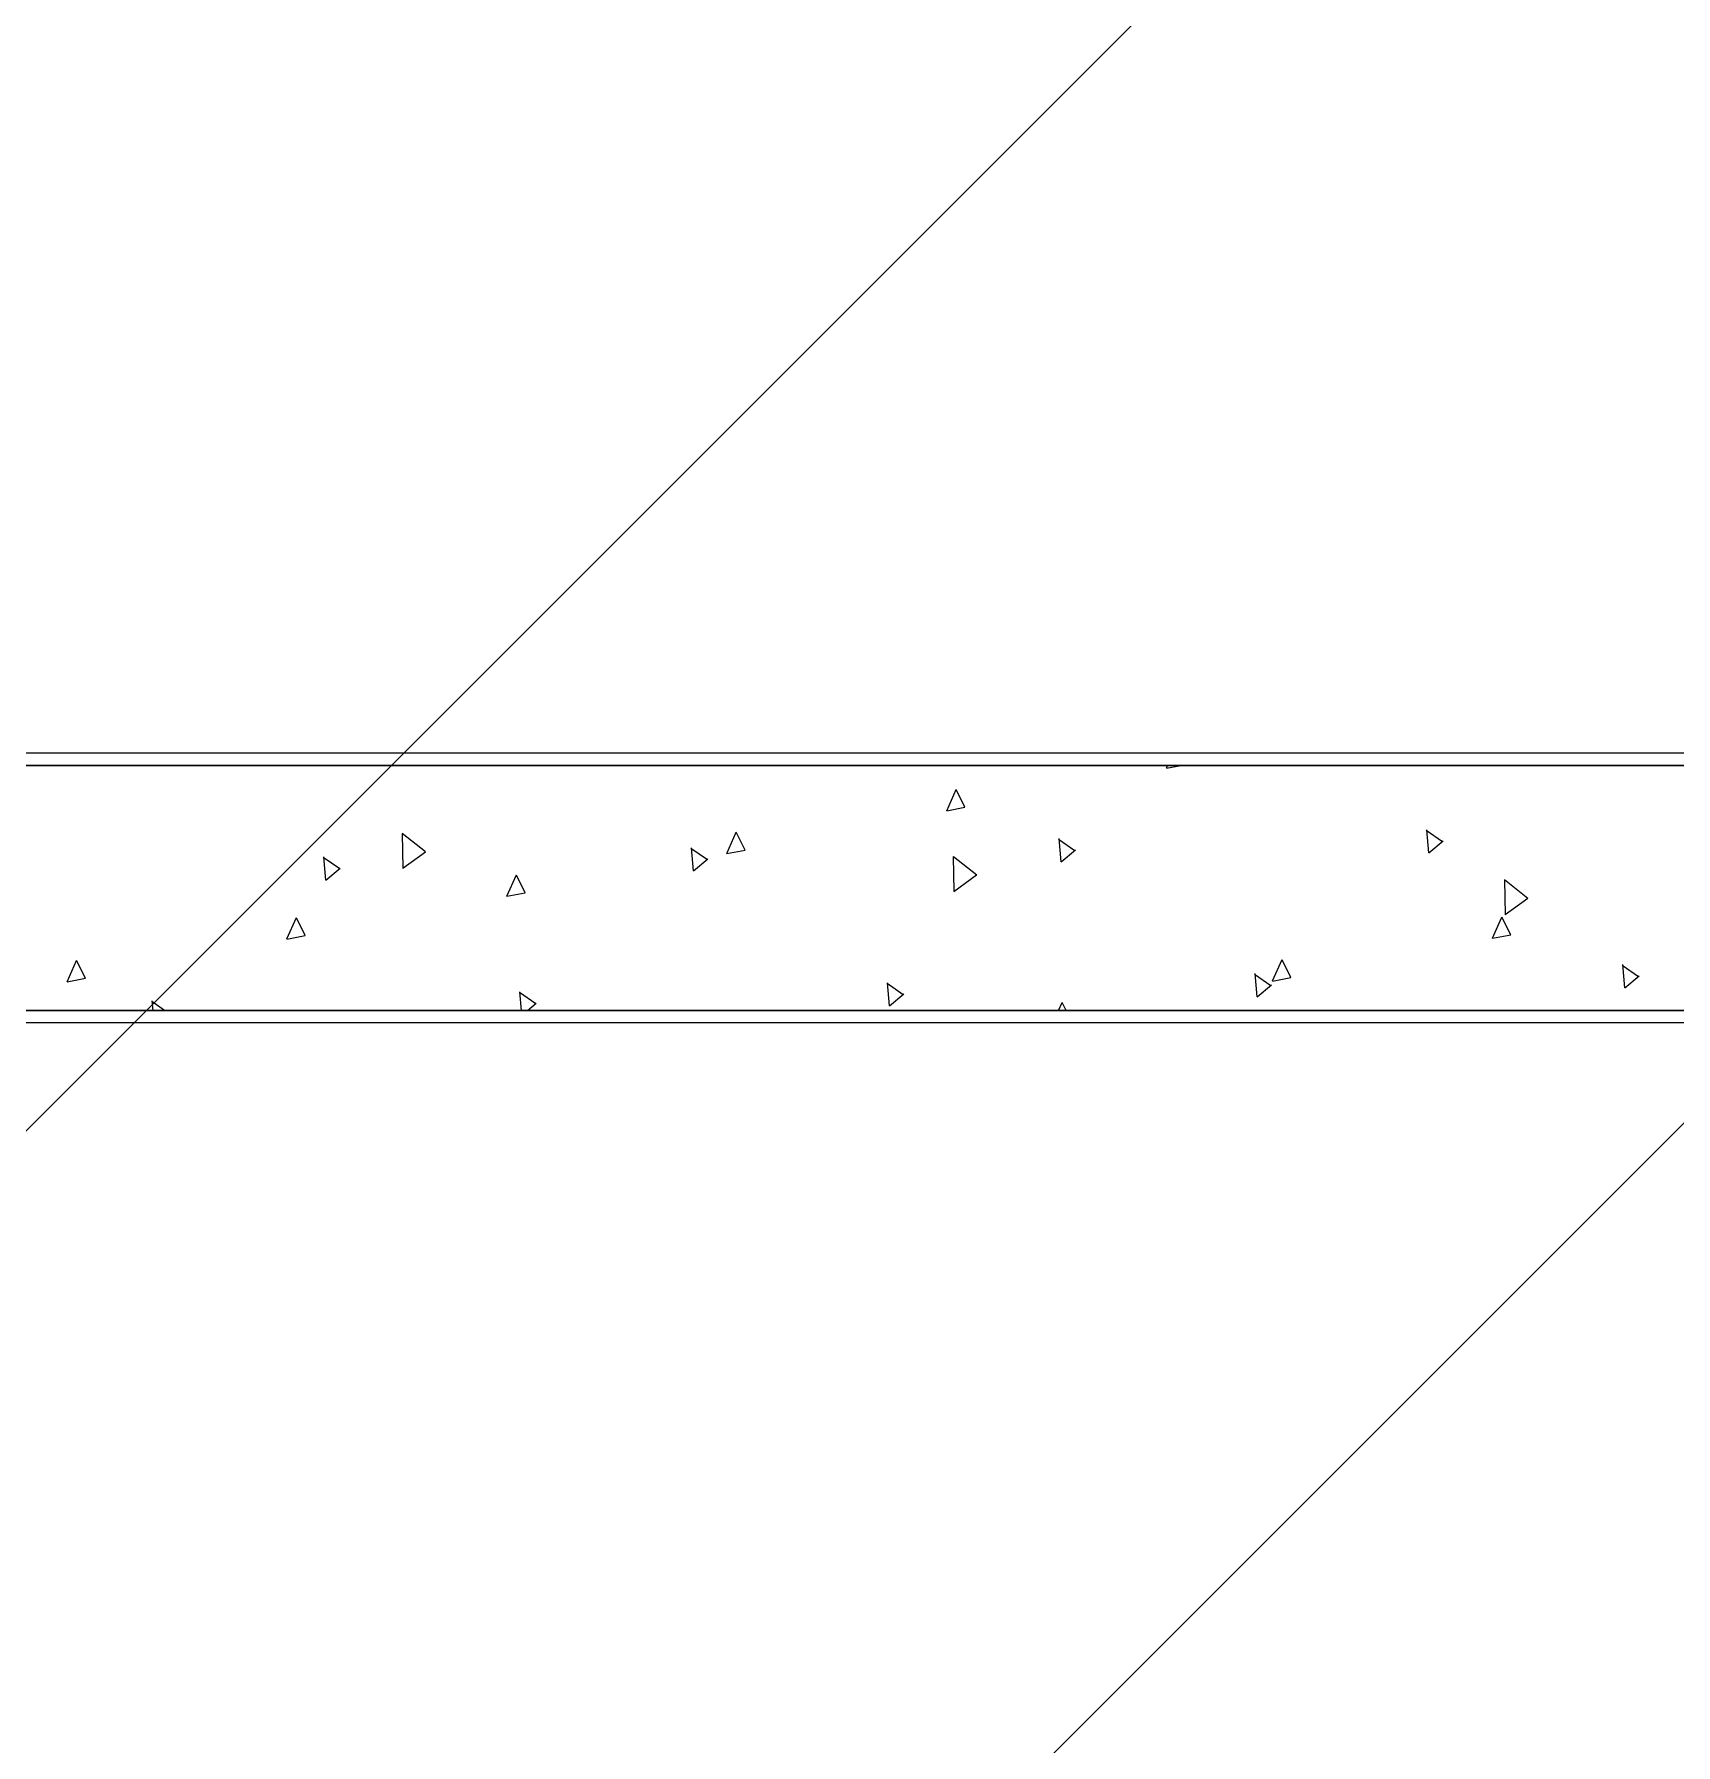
# Model space of a CAD drawing. Header units: millimetres. Extents: x 538266 to 1167394, y 114608 to 637157.
# Drawn here: x 1047416 to 1048756, y 518869 to 520266 of the extents above; entities that cross this region are included whole.
import ezdxf

# ---------------------------------------------------------------- set-up
doc = ezdxf.new("R2010")
doc.units = ezdxf.units.MM
for name, color, linetype, lineweight in [('0) шт стен 3 эт', 150, 'Continuous', 60), ('АР_Стены ПЕНОблок', 52, 'Continuous', 20), ('АР_Тонкая', 254, 'Continuous', 5), ('АР_Штриховка', 8, 'Continuous', 0)]:
    doc.layers.add(name, color=color, linetype=linetype, lineweight=lineweight)
doc.layers.add('ФВ-5', color=7, linetype='Continuous')

# ---------------------------------------------------------------- blocks, each defined once
blk = doc.blocks.new('3_этаж1')
at = {"layer": 'АР_Стены ПЕНОблок', "color": 18, "linetype": 'Continuous', "lineweight": 25, "true_color": 0x000000}
for p, q in [((691083.6, 519668.7), (684503.6, 519668.7)), ((684503.6, 519468.7), (691083.6, 519468.7))]:
    blk.add_line(p, q, dxfattribs=at)
at = {"layer": 'АР_Тонкая', "color": 18, "linetype": 'Continuous', "lineweight": 25, "true_color": 0x000000}
for p, q in [((691083.6, 519678.7), (684503.6, 519678.7)), ((684503.6, 519668.7), (691083.6, 519668.7)), ((691083.6, 519468.7), (684503.6, 519468.7)), ((684503.6, 519458.7), (691083.6, 519458.7))]:
    blk.add_line(p, q, dxfattribs=at)
at = {"layer": 'АР_Штриховка', "color": 18, "linetype": 'Continuous', "lineweight": 25, "true_color": 0x000000}
for p, q in [((686290.6, 519666.6), (686291.5, 519668.7)), ((686290.6, 519666.5), (686302.1, 519668.7)), ((686111.1, 519631.7), (686118.8, 519649.1)), ((686126, 519634.5), (686118.8, 519649)), ((686111.1, 519631.6), (686126, 519634.5)), ((685685.7, 519598), (685666.7, 519613)), ((685667.4, 519584.6), (685666.8, 519613.2)), ((685931.5, 519596.8), (685939.3, 519614.2)), ((685946.5, 519599.6), (685939.3, 519614.1)), ((686215.8, 519599), (686202.5, 519608.2)), ((686204.6, 519589.9), (686202.9, 519608.9)), ((686515.9, 519606.4), (686502.6, 519615.6)), ((686504.7, 519597.3), (686503, 519616.2)), ((686504.7, 519597.3), (686516.4, 519607.1)), ((685615.6, 519584.2), (685602.2, 519593.4)), ((685604.4, 519575.1), (685602.7, 519594.1)), ((685667.1, 519584.7), (685685.5, 519598.2)), ((685915.7, 519591.6), (685902.3, 519600.8)), ((685904.5, 519582.5), (685902.8, 519601.5)), ((685904.5, 519582.5), (685916.1, 519592.3)), ((685931.6, 519596.7), (685946.5, 519599.6)), ((686135.6, 519579), (686116.6, 519594.1)), ((686117.3, 519565.7), (686116.7, 519594.3)), ((686204.6, 519589.9), (686216.3, 519599.7)), ((685604.4, 519575.1), (685616, 519584.9)), ((685752, 519561.9), (685759.8, 519579.3)), ((685767, 519564.7), (685759.8, 519579.2)), ((686117, 519565.8), (686135.4, 519579.3)), ((685752, 519561.8), (685767, 519564.7)), ((686585.5, 519560.1), (686566.5, 519575.2)), ((686567.2, 519546.8), (686566.6, 519575.3)), ((686566.9, 519546.9), (686585.4, 519560.4)), ((685572.5, 519527), (685580.2, 519544.4)), ((685587.5, 519529.8), (685580.3, 519544.3)), ((686556.6, 519527.5), (686564.4, 519544.9)), ((686571.6, 519530.4), (686564.4, 519544.9)), ((685572.5, 519526.9), (685587.5, 519529.8)), ((686556.7, 519527.5), (686571.6, 519530.4)), ((685393, 519492.1), (685400.7, 519509.5)), ((685408, 519494.9), (685400.7, 519509.4)), ((686377.1, 519492.7), (686384.9, 519510.1)), ((686392.1, 519495.5), (686384.9, 519510)), ((685393, 519492), (685408, 519494.9)), ((686375.8, 519488.8), (686362.5, 519498)), ((686364.6, 519479.7), (686362.9, 519498.7)), ((686377.1, 519492.6), (686392.1, 519495.5)), ((686675.9, 519496.2), (686662.6, 519505.4)), ((686664.7, 519487.1), (686663.1, 519506.1)), ((686664.7, 519487.1), (686676.4, 519496.9)), ((685775.6, 519474.1), (685762.3, 519483.3)), ((685764, 519468.7), (685762.7, 519483.9)), ((686075.7, 519481.4), (686062.4, 519490.6)), ((686064.5, 519472.3), (686062.8, 519491.3)), ((686064.5, 519472.3), (686076.2, 519482.1)), ((686364.6, 519479.7), (686376.3, 519489.5)), ((685472.5, 519468.7), (685462.1, 519475.9)), ((685463.3, 519468.7), (685462.6, 519476.6)), ((685768.9, 519468.7), (685776.1, 519474.7)), ((686202.5, 519468.7), (686205.3, 519475.2)), ((686208.5, 519468.7), (686205.4, 519475.1))]:
    blk.add_line(p, q, dxfattribs=at)

msp = doc.modelspace()

# ---------------------------------------------------------------- hatches: boundary and pattern name
at = {"layer": 'ФВ-5'}
h = msp.add_hatch(dxfattribs=at)
h.set_pattern_fill('ANSI31', color=3, scale=300, style=0)
h.paths.add_polyline_path([(1054123.6, 541968.7), (1046553.6, 541968.7), (1046553.6, 510388.7), (1054123.6, 510388.7)])

# ---------------------------------------------------------------- block references
at = {"layer": '0) шт стен 3 эт', "color": 5, "lineweight": 25}
msp.add_blockref('3_этаж1', (362050, 0), dxfattribs=at)

doc.saveas('drawing.dxf')
